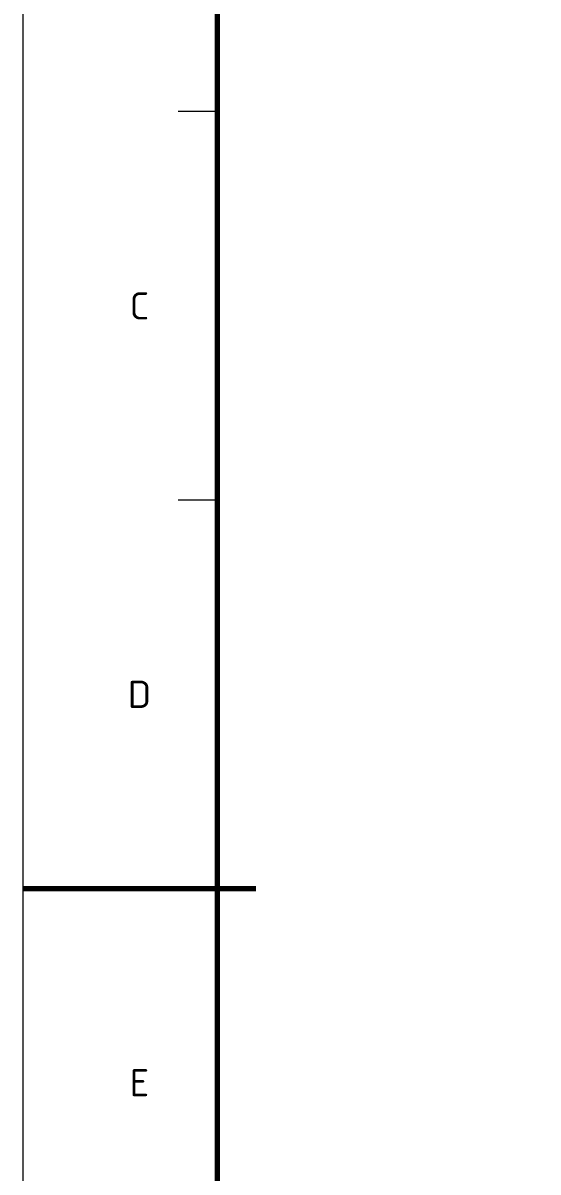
# Model space of a CAD drawing. Header units: millimetres. Extents: x 0 to 1554, y 0 to 420.
# Drawn here: x 0 to 66.3, y 173.5 to 321.4 of the extents above; entities that cross this region are included whole.
import ezdxf
from ezdxf.enums import TextEntityAlignment as Align

# ---------------------------------------------------------------- set-up
doc = ezdxf.new("R2010")
doc.units = ezdxf.units.MM
for name, color, linetype, lineweight in [('06-TEXTO', 7, 'CONTINUOUS', 25), ('07-RECUADRO', 7, 'CONTINUOUS', 70), ('08-FINA', 5, 'CONTINUOUS', 18)]:
    doc.layers.add(name, color=color, linetype=linetype, lineweight=lineweight)
doc.styles.add('ISO3098', font='isocpeur.ttf')

msp = doc.modelspace()

# ---------------------------------------------------------------- linework, layer by layer
at = {"layer": '07-RECUADRO'}
msp.add_line((0, 210), (30, 210), dxfattribs=at)
msp.add_lwpolyline([(25, 10), (584, 10), (584, 410), (25, 410)], close=True, dxfattribs=at)
at = {"layer": '08-FINA'}
for p, q in [((25, 310), (20, 310)), ((25, 260), (20, 260))]:
    msp.add_line(p, q, dxfattribs=at)
msp.add_lwpolyline([(0, 0), (594, 0), (594, 420), (0, 420)], close=True, dxfattribs=at)

# ---------------------------------------------------------------- texts
at = {"layer": '06-TEXTO', "style": 'ISO3098'}
for s, p in [('C', (15, 285)), ('D', (15, 235)), ('E', (15, 185))]:
    msp.add_text(s, height=3.5, dxfattribs=at).set_placement(p, align=Align.MIDDLE_CENTER)

doc.saveas('drawing.dxf')
